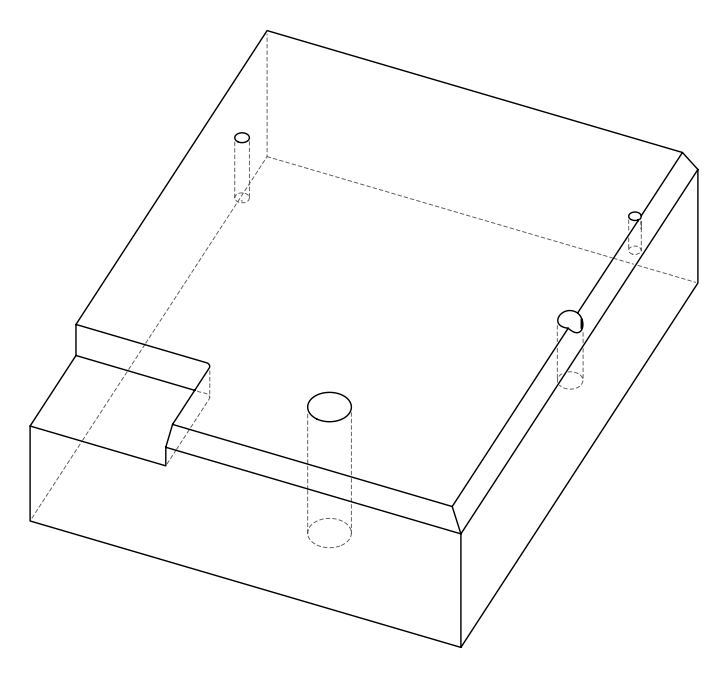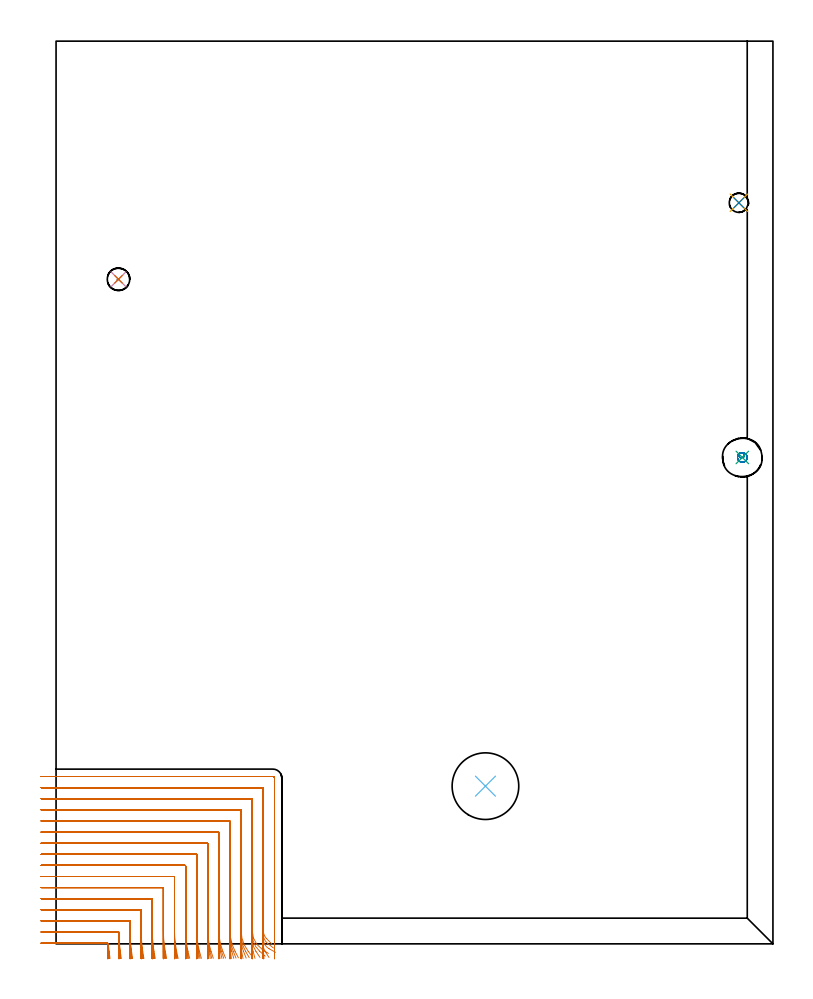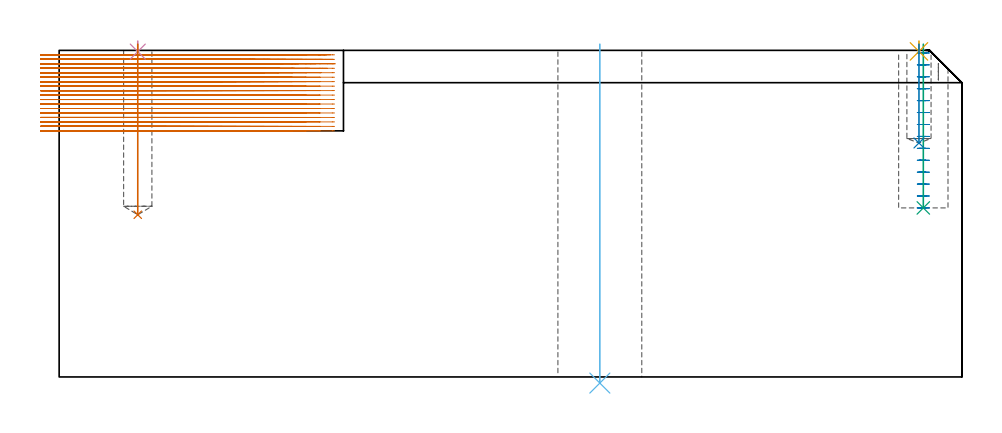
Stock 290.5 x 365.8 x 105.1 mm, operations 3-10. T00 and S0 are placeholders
(PLAN: 10 operations, 7 tool changes, 85.3 min)
(1 AREA_MILL | FG_CHAMFER_SURFACE | UGT0205_001 | 6.45 min | 11090 mm3)
(2 AREA_MILL_1 | FG_CHAMFER_SURFACE_1 | UGT0205_001 | 11.79 min | 19413 mm3)
(3 MILL_CORNER_NOTCH_RECTANGULAR | CORNER_NOTCH_RECTANGULAR | NXT0201_008 | Follow Part, ap 1.5, ae 75% | 64.88 min | 167418 mm3)
(4 MILL_BLIND_HOLE_FROM_SOLID_MATERIAL | STEP1POCKET | UGT0201_130 | Spiral | 1.07 min | 9890 mm3)
(5 BORE_BLIND_HOLE | STEP1POCKET | UGT0332_074 | 0.21 min | 0 mm3)
(6 SPOT_DRILL | STEP1POCKET_1 | NXT0321_9005460120000 | 0.03 min | 2 mm3)
(7 SPOT_DRILL_1 | STEP1POCKET_2 | NXT0321_9005460120000 | 0.03 min | 0 mm3)
(8 INDEXABLE_INSERT_DRILL_THROUGH_HOLE_FROM_SOLID | STEP1HOLE | NXT0302_025 | 0.44 min | 60122 mm3)
(9 DRILL_BLIND_HOLE_INTO_CENTER | STEP1POCKET_1 | UGT0301_206 | 0.22 min | 3303 mm3)
(10 DRILL_BLIND_HOLE_INTO_CENTER_1 | STEP1POCKET_2 | NXT0301_049 | 0.13 min | 1360 mm3)
(TOOL UGT0205_001 | Chamfer Mill 20 x 3 x 45 deg. | D20 FL50 Z2)
(TOOL NXT0201_008 | ENDMILL 6mm [2P460-0600-NA 1630] | D6 FL26 Z6)
(TOOL UGT0201_130 | Carbide End Mill 12.0 | D12 FL15 Z4)
(TOOL UGT0332_074 | 15.8 mm Rough Boring Bar | D15.8)
(TOOL NXT0321_9005460120000 | NC Spot Drill, 142deg, 12mm, Carbide, Uncoated | D12 PA142 FL30 Z2)
(TOOL NXT0302_025 | Index. Insert Drill 27mm [880-D2700L32-05] | D27 PA176 FL135 Z2)
(TOOL UGT0301_206 | Twist Drill 9.1 mm | D9.1 PA118 FL78 Z2)
(TOOL NXT0301_049 | Carbide Drill 7.8mm [860.1-0780-039A1-MM 2214] | D7.8 PA140 FL53 Z2)
(OP 3 MILL_CORNER_NOTCH_RECTANGULAR)
G17 G21 G94 G90
T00 M6
G54
G17 G0 G90 X21.878 Y-5.977 S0 M3
G43 Z115.1 H1
Z103.661
G94 G1 X21.51 Y-3. F250.
G2 X21.205 Y0.028 R67.5 F500.
G3 X20.911 Y0.3 R0.3
G1 X-3.
X-6. F250.
G0 Z115.1
X26.442 Y-5.974
Z103.661
G1 X26.047 Y-3.
G2 X25.505 Y4.508 R63. F500.
G3 X25.209 Y4.8 R0.3
G1 X-3.
X-6. F250.
G0 Z115.1
X31.014 Y-5.97
Z103.661
G1 X30.59 Y-3.
G2 X30. Y5.284 R58.5 F500.
G1 Y9.004
G3 X29.704 Y9.3 R0.3
G1 X-3.
X-6. F250.
G0 Z115.1
X35.599 Y-5.964
Z103.661
G1 X35.139 Y-3.
G2 X34.5 Y5.284 R54. F500.
G1 Y13.504
G3 X34.204 Y13.8 R0.3
G1 X-3.
X-6. F250.
G0 Z115.1
X40.2 Y-5.958
Z103.661
G1 X39.698 Y-3.
G2 X39. Y5.284 R49.5 F500.
G1 Y18.004
G3 X38.704 Y18.3 R0.3
G1 X-3.
X-6. F250.
G0 Z115.1
X44.821 Y-5.949
Z103.661
G1 X44.269 Y-3.
G2 X43.5 Y5.284 R45. F500.
G1 Y22.504
G3 X43.204 Y22.8 R0.3
G1 X-3.
X-6. F250.
G0 Z115.1
X49.47 Y-5.937
Z103.661
G1 X48.856 Y-3.
G2 X48. Y5.284 R40.5 F500.
G1 Y27.004
G3 X47.704 Y27.3 R0.3
G1 X-3.
X-6. F250.
G0 Z115.1
X54.156 Y-5.919
Z103.661
G1 X53.466 Y-3.
G2 X52.5 Y5.284 R36. F500.
G1 Y31.503
G3 X52.203 Y31.8 R0.3
G1 X-3.
X-6. F250.
G0 Z115.1
X58.898 Y-5.894
Z103.661
G1 X58.109 Y-3.
G2 X57. Y5.284 R31.5 F500.
G1 Y36.003
G3 X56.703 Y36.3 R0.3
G1 X-3.
X-6. F250.
G0 Z115.1
X63.723 Y-5.855
Z103.661
G1 X62.802 Y-3.
G2 X61.5 Y5.284 R27. F500.
G1 Y40.503
G3 X61.203 Y40.8 R0.3
G1 X-3.
X-6. F250.
G0 Z115.1
X68.685 Y-5.789
Z103.661
G1 X67.581 Y-3.
G2 X66. Y5.284 R22.5 F500.
G1 Y45.003
G3 X65.703 Y45.3 R0.3
G1 X-3.
X-6. F250.
G0 Z115.1
X73.9 Y-5.663
Z103.661
G1 X72.52 Y-3.
G2 X70.5 Y5.284 R18. F500.
G1 Y49.503
G3 X70.203 Y49.8 R0.3
G1 X-3.
X-6. F250.
G0 Z115.1
X79.681 Y-5.369
Z103.661
G1 X77.841 Y-3.
G2 X75. Y5.284 R13.5 F500.
G1 Y54.003
G3 X74.703 Y54.3 R0.3
G1 X-3.
X-6. F250.
G0 Z115.1
X86.05 Y-3.881
Z103.661
G1 X83.545 Y-2.229
G2 X79.5 Y5.284 R9. F500.
G1 Y58.503
G3 X79.203 Y58.8 R0.3
G1 X-3.
X-6. F250.
G0 Z115.1
X87.362 Y-0.003
Z103.661
G1 X85.272 Y2.149
G2 X84. Y5.284 R4.5 F500.
G1 Y63.002
G3 X83.702 Y63.3 R0.3
G1 X-3.
X-6. F250.
G0 Z115.1
X88.5 Y2.284
Z103.661
G1 Y5.284
Y67.2 F500.
G3 X87.9 Y67.8 R0.6
G1 X-3.
X-6. F250.
G0 Z115.1
X21.633 Y-5.985
Z102.222
G1 X21.335 Y-3.
G2 X21.101 Y0.021 R67.5 F500.
G3 X20.807 Y0.3 R0.3
G1 X-3.
X-6. F250.
G0 Z115.1
X26.179 Y-5.983
Z102.222
G1 X25.859 Y-3.
G2 X25.5 Y3.716 R63. F500.
G1 Y4.504
G3 X25.204 Y4.8 R0.3
G1 X-3.
X-6. F250.
G0 Z115.1
X30.731 Y-5.98
Z102.222
G1 X30.387 Y-3.
G2 X30. Y3.716 R58.5 F500.
G1 Y9.004
G3 X29.704 Y9.3 R0.3
G1 X-3.
X-6. F250.
G0 Z115.1
X35.292 Y-5.977
Z102.222
G1 X34.919 Y-3.
G2 X34.5 Y3.716 R54. F500.
G1 Y13.504
G3 X34.204 Y13.8 R0.3
G1 X-3.
X-6. F250.
G0 Z115.1
X39.865 Y-5.972
Z102.222
G1 X39.458 Y-3.
G2 X39. Y3.716 R49.5 F500.
G1 Y18.004
G3 X38.704 Y18.3 R0.3
G1 X-3.
X-6. F250.
G0 Z115.1
X44.452 Y-5.966
Z102.222
G1 X44.004 Y-3.
G2 X43.5 Y3.716 R45. F500.
G1 Y22.504
G3 X43.204 Y22.8 R0.3
G1 X-3.
X-6. F250.
G0 Z115.1
X49.058 Y-5.958
Z102.222
G1 X48.561 Y-3.
G2 X48. Y3.716 R40.5 F500.
G1 Y27.004
G3 X47.704 Y27.3 R0.3
G1 X-3.
X-6. F250.
G0 Z115.1
X53.692 Y-5.947
Z102.222
G1 X53.132 Y-3.
G2 X52.5 Y3.716 R36. F500.
G1 Y31.503
G3 X52.203 Y31.8 R0.3
G1 X-3.
X-6. F250.
G0 Z115.1
X58.364 Y-5.931
Z102.222
G1 X57.724 Y-3.
G2 X57. Y3.716 R31.5 F500.
G1 Y36.003
G3 X56.703 Y36.3 R0.3
G1 X-3.
X-6. F250.
G0 Z115.1
X63.095 Y-5.906
Z102.222
G1 X62.348 Y-3.
G2 X61.5 Y3.716 R27. F500.
G1 Y40.503
G3 X61.203 Y40.8 R0.3
G1 X-3.
X-6. F250.
G0 Z115.1
X67.921 Y-5.863
Z102.222
G1 X67.026 Y-3.
G2 X66. Y3.716 R22.5 F500.
G1 Y45.003
G3 X65.703 Y45.3 R0.3
G1 X-3.
X-6. F250.
G0 Z115.1
X72.919 Y-5.783
Z102.222
G1 X71.8 Y-3.
G2 X70.5 Y3.716 R18. F500.
G1 Y49.503
G3 X70.203 Y49.8 R0.3
G1 X-3.
X-6. F250.
G0 Z115.1
X78.281 Y-5.602
Z102.222
G1 X76.789 Y-3.
G2 X75. Y3.716 R13.5 F500.
G1 Y54.003
G3 X74.703 Y54.3 R0.3
G1 X-3.
X-6. F250.
G0 Z115.1
X84.747 Y-4.997
Z102.222
G1 X82.508 Y-3.
G2 X79.5 Y3.716 R9. F500.
G1 Y58.503
G3 X79.203 Y58.8 R0.3
G1 X-3.
X-6. F250.
G0 Z115.1
X88.102 Y-1.678
Z102.222
G1 X85.735 Y0.165
G2 X84. Y3.716 R4.5 F500.
G1 Y63.002
G3 X83.702 Y63.3 R0.3
G1 X-3.
X-6. F250.
G0 Z115.1
X88.5 Y0.716
Z102.222
G1 Y3.716
Y67.2 F500.
G3 X87.9 Y67.8 R0.6
G1 X-3.
X-6. F250.
G0 Z115.1
X21.402 Y-5.992
Z100.783
G1 X21.182 Y-3.
G2 X21.028 Y0.013 R67.5 F500.
G3 X20.733 Y0.3 R0.3
G1 X-3.
X-6. F250.
G0 Z115.1
X25.931 Y-5.991
Z100.783
G1 X25.695 Y-3.
G2 X25.5 Y1.952 R63. F500.
G1 Y4.504
G3 X25.204 Y4.8 R0.3
G1 X-3.
X-6. F250.
G0 Z115.1
X30.464 Y-5.989
Z100.783
G1 X30.21 Y-3.
G2 X30. Y1.952 R58.5 F500.
G1 Y9.004
G3 X29.704 Y9.3 R0.3
G1 X-3.
X-6. F250.
G0 Z115.1
X35.003 Y-5.987
Z100.783
G1 X34.728 Y-3.
G2 X34.5 Y1.952 R54. F500.
G1 Y13.504
G3 X34.204 Y13.8 R0.3
G1 X-3.
X-6. F250.
G0 Z115.1
X39.549 Y-5.985
Z100.783
G1 X39.248 Y-3.
G2 X39. Y1.952 R49.5 F500.
G1 Y18.004
G3 X38.704 Y18.3 R0.3
G1 X-3.
X-6. F250.
G0 Z115.1
X44.104 Y-5.982
Z100.783
G1 X43.773 Y-3.
G2 X43.5 Y1.952 R45. F500.
G1 Y22.504
G3 X43.204 Y22.8 R0.3
G1 X-3.
X-6. F250.
G0 Z115.1
X48.671 Y-5.977
Z100.783
G1 X48.304 Y-3.
G2 X48. Y1.952 R40.5 F500.
G1 Y27.004
G3 X47.704 Y27.3 R0.3
G1 X-3.
X-6. F250.
G0 Z115.1
X53.255 Y-5.971
Z100.783
G1 X52.842 Y-3.
G2 X52.5 Y1.952 R36. F500.
G1 Y31.503
G3 X52.203 Y31.8 R0.3
G1 X-3.
X-6. F250.
G0 Z115.1
X57.863 Y-5.963
Z100.783
G1 X57.392 Y-3.
G2 X57. Y1.952 R31.5 F500.
G1 Y36.003
G3 X56.703 Y36.3 R0.3
G1 X-3.
X-6. F250.
G0 Z115.1
X62.508 Y-5.949
Z100.783
G1 X61.958 Y-3.
G2 X61.5 Y1.952 R27. F500.
G1 Y40.503
G3 X61.203 Y40.8 R0.3
G1 X-3.
X-6. F250.
G0 Z115.1
X67.212 Y-5.926
Z100.783
G1 X66.552 Y-3.
G2 X66. Y1.952 R22.5 F500.
G1 Y45.003
G3 X65.703 Y45.3 R0.3
G1 X-3.
X-6. F250.
G0 Z115.1
X72.02 Y-5.884
Z100.783
G1 X71.195 Y-3.
G2 X70.5 Y1.952 R18. F500.
G1 Y49.503
G3 X70.203 Y49.8 R0.3
G1 X-3.
X-6. F250.
G0 Z115.1
X77.042 Y-5.791
Z100.783
G1 X75.941 Y-3.
G2 X75. Y1.952 R13.5 F500.
G1 Y54.003
G3 X74.703 Y54.3 R0.3
G1 X-3.
X-6. F250.
G0 Z115.1
X82.636 Y-5.505
Z100.783
G1 X80.985 Y-3.
G2 X79.5 Y1.952 R9. F500.
G1 Y58.503
G3 X79.203 Y58.8 R0.3
G1 X-3.
X-6. F250.
G0 Z115.1
X88.953 Y-3.437
Z100.783
G1 X86.326 Y-1.988
G2 X84. Y1.952 R4.5 F500.
G1 Y63.002
G3 X83.702 Y63.3 R0.3
G1 X-3.
X-6. F250.
G0 Z115.1
X88.5 Y-1.048
Z100.783
G1 Y1.952
Y67.2 F500.
G3 X87.9 Y67.8 R0.6
G1 X-3.
X-6. F250.
G0 Z115.1
X21.149 Y-5.998
Z99.344
G1 X21.043 Y-3.
G2 X21. Y-0.602 R67.5 F500.
G1 Y0.005
G3 X20.705 Y0.3 R0.3
G1 X-3.
X-6. F250.
G0 Z115.1
X25.66 Y-5.998
Z99.344
G1 X25.546 Y-3.
G2 X25.5 Y-0.602 R63. F500.
G1 Y4.504
G3 X25.204 Y4.8 R0.3
G1 X-3.
X-6. F250.
G0 Z115.1
X30.172 Y-5.997
Z99.344
G1 X30.049 Y-3.
G2 X30. Y-0.602 R58.5 F500.
G1 Y9.004
G3 X29.704 Y9.3 R0.3
G1 X-3.
X-6. F250.
G0 Z115.1
X34.686 Y-5.997
Z99.344
G1 X34.553 Y-3.
G2 X34.5 Y-0.602 R54. F500.
G1 Y13.504
G3 X34.204 Y13.8 R0.3
G1 X-3.
X-6. F250.
G0 Z115.1
X39.203 Y-5.996
Z99.344
G1 X39.058 Y-3.
G2 X39. Y-0.602 R49.5 F500.
G1 Y18.004
G3 X38.704 Y18.3 R0.3
G1 X-3.
X-6. F250.
G0 Z115.1
X43.724 Y-5.996
Z99.344
G1 X43.564 Y-3.
G2 X43.5 Y-0.602 R45. F500.
G1 Y22.504
G3 X43.204 Y22.8 R0.3
G1 X-3.
X-6. F250.
G0 Z115.1
X48.249 Y-5.995
Z99.344
G1 X48.071 Y-3.
G2 X48. Y-0.602 R40.5 F500.
G1 Y27.004
G3 X47.704 Y27.3 R0.3
G1 X-3.
X-6. F250.
G0 Z115.1
X52.78 Y-5.993
Z99.344
G1 X52.58 Y-3.
G2 X52.5 Y-0.602 R36. F500.
G1 Y31.503
G3 X52.203 Y31.8 R0.3
G1 X-3.
X-6. F250.
G0 Z115.1
X57.32 Y-5.991
Z99.344
G1 X57.091 Y-3.
G2 X57. Y-0.602 R31.5 F500.
G1 Y36.003
G3 X56.703 Y36.3 R0.3
G1 X-3.
X-6. F250.
G0 Z115.1
X61.873 Y-5.988
Z99.344
G1 X61.607 Y-3.
G2 X61.5 Y-0.602 R27. F500.
G1 Y40.503
G3 X61.203 Y40.8 R0.3
G1 X-3.
X-6. F250.
G0 Z115.1
X66.448 Y-5.983
Z99.344
G1 X66.128 Y-3.
G2 X66. Y-0.602 R22.5 F500.
G1 Y45.003
G3 X65.703 Y45.3 R0.3
G1 X-3.
X-6. F250.
G0 Z115.1
X71.06 Y-5.973
Z99.344
G1 X70.66 Y-3.
G2 X70.5 Y-0.602 R18. F500.
G1 Y49.503
G3 X70.203 Y49.8 R0.3
G1 X-3.
X-6. F250.
G0 Z115.1
X75.747 Y-5.952
Z99.344
G1 X75.215 Y-3.
G2 X75. Y-0.602 R13.5 F500.
G1 Y54.003
G3 X74.703 Y54.3 R0.3
G1 X-3.
X-6. F250.
G0 Z115.1
X80.624 Y-5.892
Z99.344
G1 X79.825 Y-3.
G2 X79.5 Y-0.602 R9. F500.
G1 Y58.503
G3 X79.203 Y58.8 R0.3
G1 X-3.
X-6. F250.
G0 Z115.1
X86.29 Y-5.539
Z99.344
G1 X84.692 Y-3.
G2 X84. Y-0.602 R4.5 F500.
G1 Y63.002
G3 X83.702 Y63.3 R0.3
G1 X-3.
X-6. F250.
G0 Z115.1
X88.5 Y-3.602
Z99.344
G1 Y-0.602
Y67.2 F500.
G3 X87.9 Y67.8 R0.6
G1 X-3.
X-6. F250.
G0 Z115.1
X21.019 Y-6.
Z97.905
G1 X21.001 Y-3.
G2 X21. Y-2.608 R67.5 F500.
G1 Y0.005
G3 X20.705 Y0.3 R0.3
G1 X-3.
X-6. F250.
G0 Z115.1
X25.52 Y-6.
Z97.905
G1 X25.501 Y-3.
G2 X25.5 Y-2.608 R63. F500.
G1 Y4.504
G3 X25.204 Y4.8 R0.3
G1 X-3.
X-6. F250.
G0 Z115.1
X30.021 Y-6.
Z97.905
G1 X30.001 Y-3.
G2 X30. Y-2.608 R58.5 F500.
G1 Y9.004
G3 X29.704 Y9.3 R0.3
G1 X-3.
X-6. F250.
G0 Z115.1
X34.523 Y-6.
Z97.905
G1 X34.501 Y-3.
G2 X34.5 Y-2.608 R54. F500.
G1 Y13.504
G3 X34.204 Y13.8 R0.3
G1 X-3.
X-6. F250.
G0 Z115.1
X39.025 Y-6.
Z97.905
G1 X39.002 Y-3.
G2 X39. Y-2.608 R49.5 F500.
G1 Y18.004
G3 X38.704 Y18.3 R0.3
G1 X-3.
X-6. F250.
G0 Z115.1
X43.528 Y-6.
Z97.905
G1 X43.502 Y-3.
G2 X43.5 Y-2.608 R45. F500.
G1 Y22.504
G3 X43.204 Y22.8 R0.3
G1 X-3.
X-6. F250.
G0 Z115.1
X48.031 Y-6.
Z97.905
G1 X48.002 Y-3.
G2 X48. Y-2.608 R40.5 F500.
G1 Y27.004
G3 X47.704 Y27.3 R0.3
G1 X-3.
X-6. F250.
G0 Z115.1
X52.535 Y-6.
Z97.905
G1 X52.502 Y-3.
G2 X52.5 Y-2.608 R36. F500.
G1 Y31.503
G3 X52.203 Y31.8 R0.3
G1 X-3.
X-6. F250.
G0 Z115.1
X57.04 Y-6.
Z97.905
G1 X57.002 Y-3.
G2 X57. Y-2.608 R31.5 F500.
G1 Y36.003
G3 X56.703 Y36.3 R0.3
G1 X-3.
X-6. F250.
G0 Z115.1
X61.546 Y-6.
Z97.905
G1 X61.503 Y-3.
G2 X61.5 Y-2.608 R27. F500.
G1 Y40.503
G3 X61.203 Y40.8 R0.3
G1 X-3.
X-6. F250.
G0 Z115.1
X66.056 Y-6.
Z97.905
G1 X66.003 Y-3.
G2 X66. Y-2.608 R22.5 F500.
G1 Y45.003
G3 X65.703 Y45.3 R0.3
G1 X-3.
X-6. F250.
G0 Z115.1
X70.57 Y-5.999
Z97.905
G1 X70.504 Y-3.
G2 X70.5 Y-2.608 R18. F500.
G1 Y49.503
G3 X70.203 Y49.8 R0.3
G1 X-3.
X-6. F250.
G0 Z115.1
X75.093 Y-5.999
Z97.905
G1 X75.006 Y-3.
G2 X75. Y-2.608 R13.5 F500.
G1 Y54.003
G3 X74.703 Y54.3 R0.3
G1 X-3.
X-6. F250.
G0 Z115.1
X79.639 Y-5.997
Z97.905
G1 X79.509 Y-3.
G2 X79.5 Y-2.608 R9. F500.
G1 Y58.503
G3 X79.203 Y58.8 R0.3
G1 X-3.
X-6. F250.
G0 Z115.1
X84.279 Y-5.989
Z97.905
G1 X84.017 Y-3.
G2 X84. Y-2.608 R4.5 F500.
G1 Y63.002
G3 X83.702 Y63.3 R0.3
G1 X-3.
X-6. F250.
G0 Z115.1
X88.5 Y-5.608
Z97.905
G1 Y-2.608
Y67.2 F500.
G3 X87.9 Y67.8 R0.6
G1 X-3.
X-6. F250.
G0 Z115.1
X21. Y-6.
Z96.467
G1 Y-3.
Y0.005 F500.
G3 X20.705 Y0.3 R0.3
G1 X-3.
X-6. F250.
G0 Z115.1
X25.5 Y-6.
Z96.467
G1 Y-3.
Y4.504 F500.
G3 X25.204 Y4.8 R0.3
G1 X-3.
X-6. F250.
G0 Z115.1
X30. Y-6.
Z96.467
G1 Y-3.
Y9.004 F500.
G3 X29.704 Y9.3 R0.3
G1 X-3.
X-6. F250.
G0 Z115.1
X34.5 Y-6.
Z96.467
G1 Y-3.
Y13.504 F500.
G3 X34.204 Y13.8 R0.3
G1 X-3.
X-6. F250.
G0 Z115.1
X39. Y-6.
Z96.467
G1 Y-3.
Y18.004 F500.
G3 X38.704 Y18.3 R0.3
G1 X-3.
X-6. F250.
G0 Z115.1
X43.5 Y-6.
Z96.467
G1 Y-3.
Y22.504 F500.
G3 X43.204 Y22.8 R0.3
G1 X-3.
X-6. F250.
G0 Z115.1
X48. Y-6.
Z96.467
G1 Y-3.
Y27.004 F500.
G3 X47.704 Y27.3 R0.3
G1 X-3.
X-6. F250.
G0 Z115.1
X52.5 Y-6.
Z96.467
G1 Y-3.
Y31.503 F500.
G3 X52.203 Y31.8 R0.3
G1 X-3.
X-6. F250.
G0 Z115.1
X57. Y-6.
Z96.467
G1 Y-3.
Y36.003 F500.
G3 X56.703 Y36.3 R0.3
G1 X-3.
X-6. F250.
G0 Z115.1
X61.5 Y-6.
Z96.467
G1 Y-3.
Y40.503 F500.
G3 X61.203 Y40.8 R0.3
G1 X-3.
X-6. F250.
G0 Z115.1
X66. Y-6.
Z96.467
G1 Y-3.
Y45.003 F500.
G3 X65.703 Y45.3 R0.3
G1 X-3.
X-6. F250.
G0 Z115.1
X70.5 Y-6.
Z96.467
G1 Y-3.
Y49.503 F500.
G3 X70.203 Y49.8 R0.3
G1 X-3.
X-6. F250.
G0 Z115.1
X75. Y-6.
Z96.467
G1 Y-3.
Y54.003 F500.
G3 X74.703 Y54.3 R0.3
G1 X-3.
X-6. F250.
G0 Z115.1
X79.5 Y-6.
Z96.467
G1 Y-3.
Y58.503 F500.
G3 X79.203 Y58.8 R0.3
G1 X-3.
X-6. F250.
G0 Z115.1
X84. Y-6.
Z96.467
G1 Y-3.
Y63.002 F500.
G3 X83.702 Y63.3 R0.3
G1 X-3.
X-6. F250.
G0 Z115.1
X88.5 Y-6.
Z96.467
G1 Y-3.
Y67.2 F500.
G3 X87.9 Y67.8 R0.6
G1 X-3.
X-6. F250.
G0 Z115.1
X21. Y-6.
Z95.028
G1 Y-3.
Y0.005 F500.
G3 X20.705 Y0.3 R0.3
G1 X-3.
X-6. F250.
G0 Z115.1
X25.5 Y-6.
Z95.028
G1 Y-3.
Y4.504 F500.
G3 X25.204 Y4.8 R0.3
G1 X-3.
X-6. F250.
G0 Z115.1
X30. Y-6.
Z95.028
G1 Y-3.
Y9.004 F500.
G3 X29.704 Y9.3 R0.3
G1 X-3.
X-6. F250.
G0 Z115.1
X34.5 Y-6.
Z95.028
G1 Y-3.
Y13.504 F500.
G3 X34.204 Y13.8 R0.3
G1 X-3.
X-6. F250.
G0 Z115.1
X39. Y-6.
Z95.028
G1 Y-3.
Y18.004 F500.
G3 X38.704 Y18.3 R0.3
G1 X-3.
X-6. F250.
G0 Z115.1
X43.5 Y-6.
Z95.028
G1 Y-3.
Y22.504 F500.
G3 X43.204 Y22.8 R0.3
G1 X-3.
X-6. F250.
G0 Z115.1
X48. Y-6.
Z95.028
G1 Y-3.
Y27.004 F500.
G3 X47.704 Y27.3 R0.3
G1 X-3.
X-6. F250.
G0 Z115.1
X52.5 Y-6.
Z95.028
G1 Y-3.
Y31.503 F500.
G3 X52.203 Y31.8 R0.3
G1 X-3.
X-6. F250.
G0 Z115.1
X57. Y-6.
Z95.028
G1 Y-3.
Y36.003 F500.
G3 X56.703 Y36.3 R0.3
G1 X-3.
X-6. F250.
G0 Z115.1
X61.5 Y-6.
Z95.028
G1 Y-3.
Y40.503 F500.
G3 X61.203 Y40.8 R0.3
G1 X-3.
X-6. F250.
G0 Z115.1
X66. Y-6.
Z95.028
G1 Y-3.
Y45.003 F500.
G3 X65.703 Y45.3 R0.3
G1 X-3.
X-6. F250.
G0 Z115.1
X70.5 Y-6.
Z95.028
G1 Y-3.
Y49.503 F500.
G3 X70.203 Y49.8 R0.3
G1 X-3.
X-6. F250.
G0 Z115.1
X75. Y-6.
Z95.028
G1 Y-3.
Y54.003 F500.
G3 X74.703 Y54.3 R0.3
G1 X-3.
X-6. F250.
G0 Z115.1
X79.5 Y-6.
Z95.028
G1 Y-3.
Y58.503 F500.
G3 X79.203 Y58.8 R0.3
G1 X-3.
X-6. F250.
G0 Z115.1
X84. Y-6.
Z95.028
G1 Y-3.
Y63.002 F500.
G3 X83.702 Y63.3 R0.3
G1 X-3.
X-6. F250.
G0 Z115.1
X88.5 Y-6.
Z95.028
G1 Y-3.
Y67.2 F500.
G3 X87.9 Y67.8 R0.6
G1 X-3.
X-6. F250.
G0 Z115.1
X21. Y-6.
Z93.589
G1 Y-3.
Y0.005 F500.
G3 X20.705 Y0.3 R0.3
G1 X-3.
X-6. F250.
G0 Z115.1
X25.5 Y-6.
Z93.589
G1 Y-3.
Y4.504 F500.
G3 X25.204 Y4.8 R0.3
G1 X-3.
X-6. F250.
G0 Z115.1
X30. Y-6.
Z93.589
G1 Y-3.
Y9.004 F500.
G3 X29.704 Y9.3 R0.3
G1 X-3.
X-6. F250.
G0 Z115.1
X34.5 Y-6.
Z93.589
G1 Y-3.
Y13.504 F500.
G3 X34.204 Y13.8 R0.3
G1 X-3.
X-6. F250.
G0 Z115.1
X39. Y-6.
Z93.589
G1 Y-3.
Y18.004 F500.
G3 X38.704 Y18.3 R0.3
G1 X-3.
X-6. F250.
G0 Z115.1
X43.5 Y-6.
Z93.589
G1 Y-3.
Y22.504 F500.
G3 X43.204 Y22.8 R0.3
G1 X-3.
X-6. F250.
G0 Z115.1
X48. Y-6.
Z93.589
G1 Y-3.
Y27.004 F500.
G3 X47.704 Y27.3 R0.3
G1 X-3.
X-6. F250.
G0 Z115.1
X52.5 Y-6.
Z93.589
G1 Y-3.
Y31.503 F500.
G3 X52.203 Y31.8 R0.3
G1 X-3.
X-6. F250.
G0 Z115.1
X57. Y-6.
Z93.589
G1 Y-3.
Y36.003 F500.
G3 X56.703 Y36.3 R0.3
G1 X-3.
X-6. F250.
G0 Z115.1
X61.5 Y-6.
Z93.589
G1 Y-3.
Y40.503 F500.
G3 X61.203 Y40.8 R0.3
G1 X-3.
X-6. F250.
G0 Z115.1
X66. Y-6.
Z93.589
G1 Y-3.
Y45.003 F500.
G3 X65.703 Y45.3 R0.3
G1 X-3.
X-6. F250.
G0 Z115.1
X70.5 Y-6.
Z93.589
G1 Y-3.
Y49.503 F500.
G3 X70.203 Y49.8 R0.3
G1 X-3.
X-6. F250.
G0 Z115.1
X75. Y-6.
Z93.589
G1 Y-3.
Y54.003 F500.
G3 X74.703 Y54.3 R0.3
G1 X-3.
X-6. F250.
G0 Z115.1
X79.5 Y-6.
Z93.589
G1 Y-3.
Y58.503 F500.
G3 X79.203 Y58.8 R0.3
G1 X-3.
X-6. F250.
G0 Z115.1
X84. Y-6.
Z93.589
G1 Y-3.
Y63.002 F500.
G3 X83.702 Y63.3 R0.3
G1 X-3.
X-6. F250.
G0 Z115.1
X88.5 Y-6.
Z93.589
G1 Y-3.
Y67.2 F500.
G3 X87.9 Y67.8 R0.6
G1 X-3.
X-6. F250.
G0 Z115.1
X21. Y-6.
Z92.15
G1 Y-3.
Y0.005 F500.
G3 X20.705 Y0.3 R0.3
G1 X-3.
X-6. F250.
G0 Z115.1
X25.5 Y-6.
Z92.15
G1 Y-3.
Y4.504 F500.
G3 X25.204 Y4.8 R0.3
G1 X-3.
X-6. F250.
G0 Z115.1
X30. Y-6.
Z92.15
G1 Y-3.
Y9.004 F500.
G3 X29.704 Y9.3 R0.3
G1 X-3.
X-6. F250.
G0 Z115.1
X34.5 Y-6.
Z92.15
G1 Y-3.
Y13.504 F500.
G3 X34.204 Y13.8 R0.3
G1 X-3.
X-6. F250.
G0 Z115.1
X39. Y-6.
Z92.15
G1 Y-3.
Y18.004 F500.
G3 X38.704 Y18.3 R0.3
G1 X-3.
X-6. F250.
G0 Z115.1
X43.5 Y-6.
Z92.15
G1 Y-3.
Y22.504 F500.
G3 X43.204 Y22.8 R0.3
G1 X-3.
X-6. F250.
G0 Z115.1
X48. Y-6.
Z92.15
G1 Y-3.
Y27.004 F500.
G3 X47.704 Y27.3 R0.3
G1 X-3.
X-6. F250.
G0 Z115.1
X52.5 Y-6.
Z92.15
G1 Y-3.
Y31.503 F500.
G3 X52.203 Y31.8 R0.3
G1 X-3.
X-6. F250.
G0 Z115.1
X57. Y-6.
Z92.15
G1 Y-3.
Y36.003 F500.
G3 X56.703 Y36.3 R0.3
G1 X-3.
X-6. F250.
G0 Z115.1
X61.5 Y-6.
Z92.15
G1 Y-3.
Y40.503 F500.
G3 X61.203 Y40.8 R0.3
G1 X-3.
X-6. F250.
G0 Z115.1
X66. Y-6.
Z92.15
G1 Y-3.
Y45.003 F500.
G3 X65.703 Y45.3 R0.3
G1 X-3.
X-6. F250.
G0 Z115.1
X70.5 Y-6.
Z92.15
G1 Y-3.
Y49.503 F500.
G3 X70.203 Y49.8 R0.3
G1 X-3.
X-6. F250.
G0 Z115.1
X75. Y-6.
Z92.15
G1 Y-3.
Y54.003 F500.
G3 X74.703 Y54.3 R0.3
G1 X-3.
X-6. F250.
G0 Z115.1
X79.5 Y-6.
Z92.15
G1 Y-3.
Y58.503 F500.
G3 X79.203 Y58.8 R0.3
G1 X-3.
X-6. F250.
G0 Z115.1
X84. Y-6.
Z92.15
G1 Y-3.
Y63.002 F500.
G3 X83.702 Y63.3 R0.3
G1 X-3.
X-6. F250.
G0 Z115.1
X88.5 Y-6.
Z92.15
G1 Y-3.
Y67.2 F500.
G3 X87.9 Y67.8 R0.6
G1 X-3.
X-6. F250.
G0 Z115.1
X21. Y-6.
Z90.711
G1 Y-3.
Y0.005 F500.
G3 X20.705 Y0.3 R0.3
G1 X-3.
X-6. F250.
G0 Z115.1
X25.5 Y-6.
Z90.711
G1 Y-3.
Y4.504 F500.
G3 X25.204 Y4.8 R0.3
G1 X-3.
X-6. F250.
G0 Z115.1
X30. Y-6.
Z90.711
G1 Y-3.
Y9.004 F500.
G3 X29.704 Y9.3 R0.3
G1 X-3.
X-6. F250.
G0 Z115.1
X34.5 Y-6.
Z90.711
G1 Y-3.
Y13.504 F500.
G3 X34.204 Y13.8 R0.3
G1 X-3.
X-6. F250.
G0 Z115.1
X39. Y-6.
Z90.711
G1 Y-3.
Y18.004 F500.
G3 X38.704 Y18.3 R0.3
G1 X-3.
X-6. F250.
G0 Z115.1
X43.5 Y-6.
Z90.711
G1 Y-3.
Y22.504 F500.
G3 X43.204 Y22.8 R0.3
G1 X-3.
X-6. F250.
G0 Z115.1
X48. Y-6.
Z90.711
G1 Y-3.
Y27.004 F500.
G3 X47.704 Y27.3 R0.3
G1 X-3.
X-6. F250.
G0 Z115.1
X52.5 Y-6.
Z90.711
G1 Y-3.
Y31.503 F500.
G3 X52.203 Y31.8 R0.3
G1 X-3.
X-6. F250.
G0 Z115.1
X57. Y-6.
Z90.711
G1 Y-3.
Y36.003 F500.
G3 X56.703 Y36.3 R0.3
G1 X-3.
X-6. F250.
G0 Z115.1
X61.5 Y-6.
Z90.711
G1 Y-3.
Y40.503 F500.
G3 X61.203 Y40.8 R0.3
G1 X-3.
X-6. F250.
G0 Z115.1
X66. Y-6.
Z90.711
G1 Y-3.
Y45.003 F500.
G3 X65.703 Y45.3 R0.3
G1 X-3.
X-6. F250.
G0 Z115.1
X70.5 Y-6.
Z90.711
G1 Y-3.
Y49.503 F500.
G3 X70.203 Y49.8 R0.3
G1 X-3.
X-6. F250.
G0 Z115.1
X75. Y-6.
Z90.711
G1 Y-3.
Y54.003 F500.
G3 X74.703 Y54.3 R0.3
G1 X-3.
X-6. F250.
G0 Z115.1
X79.5 Y-6.
Z90.711
G1 Y-3.
Y58.503 F500.
G3 X79.203 Y58.8 R0.3
G1 X-3.
X-6. F250.
G0 Z115.1
X84. Y-6.
Z90.711
G1 Y-3.
Y63.002 F500.
G3 X83.702 Y63.3 R0.3
G1 X-3.
X-6. F250.
G0 Z115.1
X88.5 Y-6.
Z90.711
G1 Y-3.
Y67.2 F500.
G3 X87.9 Y67.8 R0.6
G1 X-3.
X-6. F250.
G0 Z115.1
X21. Y-6.
Z89.272
G1 Y-3.
Y0.005 F500.
G3 X20.705 Y0.3 R0.3
G1 X-3.
X-6. F250.
G0 Z115.1
X25.5 Y-6.
Z89.272
G1 Y-3.
Y4.504 F500.
G3 X25.204 Y4.8 R0.3
G1 X-3.
X-6. F250.
G0 Z115.1
X30. Y-6.
Z89.272
G1 Y-3.
Y9.004 F500.
G3 X29.704 Y9.3 R0.3
G1 X-3.
X-6. F250.
G0 Z115.1
X34.5 Y-6.
Z89.272
G1 Y-3.
Y13.504 F500.
G3 X34.204 Y13.8 R0.3
G1 X-3.
X-6. F250.
G0 Z115.1
X39. Y-6.
Z89.272
G1 Y-3.
Y18.004 F500.
G3 X38.704 Y18.3 R0.3
G1 X-3.
X-6. F250.
G0 Z115.1
X43.5 Y-6.
Z89.272
G1 Y-3.
Y22.504 F500.
G3 X43.204 Y22.8 R0.3
G1 X-3.
X-6. F250.
G0 Z115.1
X48. Y-6.
Z89.272
G1 Y-3.
Y27.004 F500.
G3 X47.704 Y27.3 R0.3
G1 X-3.
X-6. F250.
G0 Z115.1
X52.5 Y-6.
Z89.272
G1 Y-3.
Y31.503 F500.
G3 X52.203 Y31.8 R0.3
G1 X-3.
X-6. F250.
G0 Z115.1
X57. Y-6.
Z89.272
G1 Y-3.
Y36.003 F500.
G3 X56.703 Y36.3 R0.3
G1 X-3.
X-6. F250.
G0 Z115.1
X61.5 Y-6.
Z89.272
G1 Y-3.
Y40.503 F500.
G3 X61.203 Y40.8 R0.3
G1 X-3.
X-6. F250.
G0 Z115.1
X66. Y-6.
Z89.272
G1 Y-3.
Y45.003 F500.
G3 X65.703 Y45.3 R0.3
G1 X-3.
X-6. F250.
G0 Z115.1
X70.5 Y-6.
Z89.272
G1 Y-3.
Y49.503 F500.
G3 X70.203 Y49.8 R0.3
G1 X-3.
X-6. F250.
G0 Z115.1
X75. Y-6.
Z89.272
G1 Y-3.
Y54.003 F500.
G3 X74.703 Y54.3 R0.3
G1 X-3.
X-6. F250.
G0 Z115.1
X79.5 Y-6.
Z89.272
G1 Y-3.
Y58.503 F500.
G3 X79.203 Y58.8 R0.3
G1 X-3.
X-6. F250.
G0 Z115.1
X84. Y-6.
Z89.272
G1 Y-3.
Y63.002 F500.
G3 X83.702 Y63.3 R0.3
G1 X-3.
X-6. F250.
G0 Z115.1
X88.5 Y-6.
Z89.272
G1 Y-3.
Y67.2 F500.
G3 X87.9 Y67.8 R0.6
G1 X-3.
X-6. F250.
G0 Z115.1
X21. Y-6.
Z87.833
G1 Y-3.
Y0.005 F500.
G3 X20.705 Y0.3 R0.3
G1 X-3.
X-6. F250.
G0 Z115.1
X25.5 Y-6.
Z87.833
G1 Y-3.
Y4.504 F500.
G3 X25.204 Y4.8 R0.3
G1 X-3.
X-6. F250.
G0 Z115.1
X30. Y-6.
Z87.833
G1 Y-3.
Y9.004 F500.
G3 X29.704 Y9.3 R0.3
G1 X-3.
X-6. F250.
G0 Z115.1
X34.5 Y-6.
Z87.833
G1 Y-3.
Y13.504 F500.
G3 X34.204 Y13.8 R0.3
G1 X-3.
X-6. F250.
G0 Z115.1
X39. Y-6.
Z87.833
G1 Y-3.
Y18.004 F500.
G3 X38.704 Y18.3 R0.3
G1 X-3.
X-6. F250.
G0 Z115.1
X43.5 Y-6.
Z87.833
G1 Y-3.
Y22.504 F500.
G3 X43.204 Y22.8 R0.3
G1 X-3.
X-6. F250.
G0 Z115.1
X48. Y-6.
Z87.833
G1 Y-3.
Y27.004 F500.
G3 X47.704 Y27.3 R0.3
G1 X-3.
X-6. F250.
G0 Z115.1
X52.5 Y-6.
Z87.833
G1 Y-3.
Y31.503 F500.
G3 X52.203 Y31.8 R0.3
G1 X-3.
X-6. F250.
G0 Z115.1
X57. Y-6.
Z87.833
G1 Y-3.
Y36.003 F500.
G3 X56.703 Y36.3 R0.3
G1 X-3.
X-6. F250.
G0 Z115.1
X61.5 Y-6.
Z87.833
G1 Y-3.
Y40.503 F500.
G3 X61.203 Y40.8 R0.3
G1 X-3.
X-6. F250.
G0 Z115.1
X66. Y-6.
Z87.833
G1 Y-3.
Y45.003 F500.
G3 X65.703 Y45.3 R0.3
G1 X-3.
X-6. F250.
G0 Z115.1
X70.5 Y-6.
Z87.833
G1 Y-3.
Y49.503 F500.
G3 X70.203 Y49.8 R0.3
G1 X-3.
X-6. F250.
G0 Z115.1
X75. Y-6.
Z87.833
G1 Y-3.
Y54.003 F500.
G3 X74.703 Y54.3 R0.3
G1 X-3.
X-6. F250.
G0 Z115.1
X79.5 Y-6.
Z87.833
G1 Y-3.
Y58.503 F500.
G3 X79.203 Y58.8 R0.3
G1 X-3.
X-6. F250.
G0 Z115.1
X84. Y-6.
Z87.833
G1 Y-3.
Y63.002 F500.
G3 X83.702 Y63.3 R0.3
G1 X-3.
X-6. F250.
G0 Z115.1
X88.5 Y-6.
Z87.833
G1 Y-3.
Y67.2 F500.
G3 X87.9 Y67.8 R0.6
G1 X-3.
X-6. F250.
G0 Z115.1
X21. Y-6.
Z86.394
G1 Y-3.
Y0.005 F500.
G3 X20.705 Y0.3 R0.3
G1 X-3.
X-6. F250.
G0 Z115.1
X25.5 Y-6.
Z86.394
G1 Y-3.
Y4.504 F500.
G3 X25.204 Y4.8 R0.3
G1 X-3.
X-6. F250.
G0 Z115.1
X30. Y-6.
Z86.394
G1 Y-3.
Y9.004 F500.
G3 X29.704 Y9.3 R0.3
G1 X-3.
X-6. F250.
G0 Z115.1
X34.5 Y-6.
Z86.394
G1 Y-3.
Y13.504 F500.
G3 X34.204 Y13.8 R0.3
G1 X-3.
X-6. F250.
G0 Z115.1
X39. Y-6.
Z86.394
G1 Y-3.
Y18.004 F500.
G3 X38.704 Y18.3 R0.3
G1 X-3.
X-6. F250.
G0 Z115.1
X43.5 Y-6.
Z86.394
G1 Y-3.
Y22.504 F500.
G3 X43.204 Y22.8 R0.3
G1 X-3.
X-6. F250.
G0 Z115.1
X48. Y-6.
Z86.394
G1 Y-3.
Y27.004 F500.
G3 X47.704 Y27.3 R0.3
G1 X-3.
X-6. F250.
G0 Z115.1
X52.5 Y-6.
Z86.394
G1 Y-3.
Y31.503 F500.
G3 X52.203 Y31.8 R0.3
G1 X-3.
X-6. F250.
G0 Z115.1
X57. Y-6.
Z86.394
G1 Y-3.
Y36.003 F500.
G3 X56.703 Y36.3 R0.3
G1 X-3.
X-6. F250.
G0 Z115.1
X61.5 Y-6.
Z86.394
G1 Y-3.
Y40.503 F500.
G3 X61.203 Y40.8 R0.3
G1 X-3.
X-6. F250.
G0 Z115.1
X66. Y-6.
Z86.394
G1 Y-3.
Y45.003 F500.
G3 X65.703 Y45.3 R0.3
G1 X-3.
X-6. F250.
G0 Z115.1
X70.5 Y-6.
Z86.394
G1 Y-3.
Y49.503 F500.
G3 X70.203 Y49.8 R0.3
G1 X-3.
X-6. F250.
G0 Z115.1
X75. Y-6.
Z86.394
G1 Y-3.
Y54.003 F500.
G3 X74.703 Y54.3 R0.3
G1 X-3.
X-6. F250.
G0 Z115.1
X79.5 Y-6.
Z86.394
G1 Y-3.
Y58.503 F500.
G3 X79.203 Y58.8 R0.3
G1 X-3.
X-6. F250.
G0 Z115.1
X84. Y-6.
Z86.394
G1 Y-3.
Y63.002 F500.
G3 X83.702 Y63.3 R0.3
G1 X-3.
X-6. F250.
G0 Z115.1
X88.5 Y-6.
Z86.394
G1 Y-3.
Y67.2 F500.
G3 X87.9 Y67.8 R0.6
G1 X-3.
X-6. F250.
G0 Z115.1
X21. Y-6.
Z84.956
G1 Y-3.
Y0.005 F500.
G3 X20.705 Y0.3 R0.3
G1 X-3.
X-6. F250.
G0 Z115.1
X25.5 Y-6.
Z84.956
G1 Y-3.
Y4.504 F500.
G3 X25.204 Y4.8 R0.3
G1 X-3.
X-6. F250.
G0 Z115.1
X30. Y-6.
Z84.956
G1 Y-3.
Y9.004 F500.
G3 X29.704 Y9.3 R0.3
G1 X-3.
X-6. F250.
G0 Z115.1
X34.5 Y-6.
Z84.956
G1 Y-3.
Y13.504 F500.
G3 X34.204 Y13.8 R0.3
G1 X-3.
X-6. F250.
G0 Z115.1
X39. Y-6.
Z84.956
G1 Y-3.
Y18.004 F500.
G3 X38.704 Y18.3 R0.3
G1 X-3.
X-6. F250.
G0 Z115.1
X43.5 Y-6.
Z84.956
G1 Y-3.
Y22.504 F500.
G3 X43.204 Y22.8 R0.3
G1 X-3.
X-6. F250.
G0 Z115.1
X48. Y-6.
Z84.956
G1 Y-3.
Y27.004 F500.
G3 X47.704 Y27.3 R0.3
G1 X-3.
X-6. F250.
G0 Z115.1
X52.5 Y-6.
Z84.956
G1 Y-3.
Y31.503 F500.
G3 X52.203 Y31.8 R0.3
G1 X-3.
X-6. F250.
G0 Z115.1
X57. Y-6.
Z84.956
G1 Y-3.
Y36.003 F500.
G3 X56.703 Y36.3 R0.3
G1 X-3.
X-6. F250.
G0 Z115.1
X61.5 Y-6.
Z84.956
G1 Y-3.
Y40.503 F500.
G3 X61.203 Y40.8 R0.3
G1 X-3.
X-6. F250.
G0 Z115.1
X66. Y-6.
Z84.956
G1 Y-3.
Y45.003 F500.
G3 X65.703 Y45.3 R0.3
G1 X-3.
X-6. F250.
G0 Z115.1
X70.5 Y-6.
Z84.956
G1 Y-3.
Y49.503 F500.
G3 X70.203 Y49.8 R0.3
G1 X-3.
X-6. F250.
G0 Z115.1
X75. Y-6.
Z84.956
G1 Y-3.
Y54.003 F500.
G3 X74.703 Y54.3 R0.3
G1 X-3.
X-6. F250.
G0 Z115.1
X79.5 Y-6.
Z84.956
G1 Y-3.
Y58.503 F500.
G3 X79.203 Y58.8 R0.3
G1 X-3.
X-6. F250.
G0 Z115.1
X84. Y-6.
Z84.956
G1 Y-3.
Y63.002 F500.
G3 X83.702 Y63.3 R0.3
G1 X-3.
X-6. F250.
G0 Z115.1
X88.5 Y-6.
Z84.956
G1 Y-3.
Y67.2 F500.
G3 X87.9 Y67.8 R0.6
G1 X-3.
X-6. F250.
G0 Z115.1
X21. Y-6.
Z83.517
G1 Y-3.
Y0.005 F500.
G3 X20.705 Y0.3 R0.3
G1 X-3.
X-6. F250.
G0 Z115.1
X25.5 Y-6.
Z83.517
G1 Y-3.
Y4.504 F500.
G3 X25.204 Y4.8 R0.3
G1 X-3.
X-6. F250.
G0 Z115.1
X30. Y-6.
Z83.517
G1 Y-3.
Y9.004 F500.
G3 X29.704 Y9.3 R0.3
G1 X-3.
X-6. F250.
G0 Z115.1
X34.5 Y-6.
Z83.517
G1 Y-3.
Y13.504 F500.
G3 X34.204 Y13.8 R0.3
G1 X-3.
X-6. F250.
G0 Z115.1
X39. Y-6.
Z83.517
G1 Y-3.
Y18.004 F500.
G3 X38.704 Y18.3 R0.3
G1 X-3.
X-6. F250.
G0 Z115.1
X43.5 Y-6.
Z83.517
G1 Y-3.
Y22.504 F500.
G3 X43.204 Y22.8 R0.3
G1 X-3.
X-6. F250.
G0 Z115.1
X48. Y-6.
Z83.517
G1 Y-3.
Y27.004 F500.
G3 X47.704 Y27.3 R0.3
G1 X-3.
X-6. F250.
G0 Z115.1
X52.5 Y-6.
Z83.517
G1 Y-3.
Y31.503 F500.
G3 X52.203 Y31.8 R0.3
G1 X-3.
X-6. F250.
G0 Z115.1
X57. Y-6.
Z83.517
G1 Y-3.
Y36.003 F500.
G3 X56.703 Y36.3 R0.3
G1 X-3.
X-6. F250.
G0 Z115.1
X61.5 Y-6.
Z83.517
G1 Y-3.
Y40.503 F500.
G3 X61.203 Y40.8 R0.3
G1 X-3.
X-6. F250.
G0 Z115.1
X66. Y-6.
Z83.517
G1 Y-3.
Y45.003 F500.
G3 X65.703 Y45.3 R0.3
G1 X-3.
X-6. F250.
G0 Z115.1
X70.5 Y-6.
Z83.517
G1 Y-3.
Y49.503 F500.
G3 X70.203 Y49.8 R0.3
G1 X-3.
X-6. F250.
G0 Z115.1
X75. Y-6.
Z83.517
G1 Y-3.
Y54.003 F500.
G3 X74.703 Y54.3 R0.3
G1 X-3.
X-6. F250.
G0 Z115.1
X79.5 Y-6.
Z83.517
G1 Y-3.
Y58.503 F500.
G3 X79.203 Y58.8 R0.3
G1 X-3.
X-6. F250.
G0 Z115.1
X84. Y-6.
Z83.517
G1 Y-3.
Y63.002 F500.
G3 X83.702 Y63.3 R0.3
G1 X-3.
X-6. F250.
G0 Z115.1
X88.5 Y-6.
Z83.517
G1 Y-3.
Y67.2 F500.
G3 X87.9 Y67.8 R0.6
G1 X-3.
X-6. F250.
G0 Z115.1
X21. Y-6.
Z82.078
G1 Y-3.
Y0.005 F500.
G3 X20.705 Y0.3 R0.3
G1 X-3.
X-6. F250.
G0 Z115.1
X25.5 Y-6.
Z82.078
G1 Y-3.
Y4.504 F500.
G3 X25.204 Y4.8 R0.3
G1 X-3.
X-6. F250.
G0 Z115.1
X30. Y-6.
Z82.078
G1 Y-3.
Y9.004 F500.
G3 X29.704 Y9.3 R0.3
G1 X-3.
X-6. F250.
G0 Z115.1
X34.5 Y-6.
Z82.078
G1 Y-3.
Y13.504 F500.
G3 X34.204 Y13.8 R0.3
G1 X-3.
X-6. F250.
G0 Z115.1
X39. Y-6.
Z82.078
G1 Y-3.
Y18.004 F500.
G3 X38.704 Y18.3 R0.3
G1 X-3.
X-6. F250.
G0 Z115.1
X43.5 Y-6.
Z82.078
G1 Y-3.
Y22.504 F500.
G3 X43.204 Y22.8 R0.3
G1 X-3.
X-6. F250.
G0 Z115.1
X48. Y-6.
Z82.078
G1 Y-3.
Y27.004 F500.
G3 X47.704 Y27.3 R0.3
G1 X-3.
X-6. F250.
G0 Z115.1
X52.5 Y-6.
Z82.078
G1 Y-3.
Y31.503 F500.
G3 X52.203 Y31.8 R0.3
G1 X-3.
X-6. F250.
G0 Z115.1
X57. Y-6.
Z82.078
G1 Y-3.
Y36.003 F500.
G3 X56.703 Y36.3 R0.3
G1 X-3.
X-6. F250.
G0 Z115.1
X61.5 Y-6.
Z82.078
G1 Y-3.
Y40.503 F500.
G3 X61.203 Y40.8 R0.3
G1 X-3.
X-6. F250.
G0 Z115.1
X66. Y-6.
Z82.078
G1 Y-3.
Y45.003 F500.
G3 X65.703 Y45.3 R0.3
G1 X-3.
X-6. F250.
G0 Z115.1
X70.5 Y-6.
Z82.078
G1 Y-3.
Y49.503 F500.
G3 X70.203 Y49.8 R0.3
G1 X-3.
X-6. F250.
G0 Z115.1
X75. Y-6.
Z82.078
G1 Y-3.
Y54.003 F500.
G3 X74.703 Y54.3 R0.3
G1 X-3.
X-6. F250.
G0 Z115.1
X79.5 Y-6.
Z82.078
G1 Y-3.
Y58.503 F500.
G3 X79.203 Y58.8 R0.3
G1 X-3.
X-6. F250.
G0 Z115.1
X84. Y-6.
Z82.078
G1 Y-3.
Y63.002 F500.
G3 X83.702 Y63.3 R0.3
G1 X-3.
X-6. F250.
G0 Z115.1
X88.5 Y-6.
Z82.078
G1 Y-3.
Y67.2 F500.
G3 X87.9 Y67.8 R0.6
G1 X-3.
X-6. F250.
G0 Z115.1
X21. Y-6.
Z80.639
G1 Y-3.
Y0.005 F500.
G3 X20.705 Y0.3 R0.3
G1 X-3.
X-6. F250.
G0 Z115.1
X25.5 Y-6.
Z80.639
G1 Y-3.
Y4.504 F500.
G3 X25.204 Y4.8 R0.3
G1 X-3.
X-6. F250.
G0 Z115.1
X30. Y-6.
Z80.639
G1 Y-3.
Y9.004 F500.
G3 X29.704 Y9.3 R0.3
G1 X-3.
X-6. F250.
G0 Z115.1
X34.5 Y-6.
Z80.639
G1 Y-3.
Y13.504 F500.
G3 X34.204 Y13.8 R0.3
G1 X-3.
X-6. F250.
G0 Z115.1
X39. Y-6.
Z80.639
G1 Y-3.
Y18.004 F500.
G3 X38.704 Y18.3 R0.3
G1 X-3.
X-6. F250.
G0 Z115.1
X43.5 Y-6.
Z80.639
G1 Y-3.
Y22.504 F500.
G3 X43.204 Y22.8 R0.3
G1 X-3.
X-6. F250.
G0 Z115.1
X48. Y-6.
Z80.639
G1 Y-3.
Y27.004 F500.
G3 X47.704 Y27.3 R0.3
G1 X-3.
X-6. F250.
G0 Z115.1
X52.5 Y-6.
Z80.639
G1 Y-3.
Y31.503 F500.
G3 X52.203 Y31.8 R0.3
G1 X-3.
X-6. F250.
G0 Z115.1
X57. Y-6.
Z80.639
G1 Y-3.
Y36.003 F500.
G3 X56.703 Y36.3 R0.3
G1 X-3.
X-6. F250.
G0 Z115.1
X61.5 Y-6.
Z80.639
G1 Y-3.
Y40.503 F500.
G3 X61.203 Y40.8 R0.3
G1 X-3.
X-6. F250.
G0 Z115.1
X66. Y-6.
Z80.639
G1 Y-3.
Y45.003 F500.
G3 X65.703 Y45.3 R0.3
G1 X-3.
X-6. F250.
G0 Z115.1
X70.5 Y-6.
Z80.639
G1 Y-3.
Y49.503 F500.
G3 X70.203 Y49.8 R0.3
G1 X-3.
X-6. F250.
G0 Z115.1
X75. Y-6.
Z80.639
G1 Y-3.
Y54.003 F500.
G3 X74.703 Y54.3 R0.3
G1 X-3.
X-6. F250.
G0 Z115.1
X79.5 Y-6.
Z80.639
G1 Y-3.
Y58.503 F500.
G3 X79.203 Y58.8 R0.3
G1 X-3.
X-6. F250.
G0 Z115.1
X84. Y-6.
Z80.639
G1 Y-3.
Y63.002 F500.
G3 X83.702 Y63.3 R0.3
G1 X-3.
X-6. F250.
G0 Z115.1
X88.5 Y-6.
Z80.639
G1 Y-3.
Y67.2 F500.
G3 X87.9 Y67.8 R0.6
G1 X-3.
X-6. F250.
G0 Z115.1
X21. Y-6.
Z79.2
G1 Y-3.
Y0.005 F500.
G3 X20.705 Y0.3 R0.3
G1 X-3.
X-6. F250.
G0 Z115.1
X25.5 Y-6.
Z79.2
G1 Y-3.
Y4.504 F500.
G3 X25.204 Y4.8 R0.3
G1 X-3.
X-6. F250.
G0 Z115.1
X30. Y-6.
Z79.2
G1 Y-3.
Y9.004 F500.
G3 X29.704 Y9.3 R0.3
G1 X-3.
X-6. F250.
G0 Z115.1
X34.5 Y-6.
Z79.2
G1 Y-3.
Y13.504 F500.
G3 X34.204 Y13.8 R0.3
G1 X-3.
X-6. F250.
G0 Z115.1
X39. Y-6.
Z79.2
G1 Y-3.
Y18.004 F500.
G3 X38.704 Y18.3 R0.3
G1 X-3.
X-6. F250.
G0 Z115.1
X43.5 Y-6.
Z79.2
G1 Y-3.
Y22.504 F500.
G3 X43.204 Y22.8 R0.3
G1 X-3.
X-6. F250.
G0 Z115.1
X48. Y-6.
Z79.2
G1 Y-3.
Y27.004 F500.
G3 X47.704 Y27.3 R0.3
G1 X-3.
X-6. F250.
G0 Z115.1
X52.5 Y-6.
Z79.2
G1 Y-3.
Y31.503 F500.
G3 X52.203 Y31.8 R0.3
G1 X-3.
X-6. F250.
G0 Z115.1
X57. Y-6.
Z79.2
G1 Y-3.
Y36.003 F500.
G3 X56.703 Y36.3 R0.3
G1 X-3.
X-6. F250.
G0 Z115.1
X61.5 Y-6.
Z79.2
G1 Y-3.
Y40.503 F500.
G3 X61.203 Y40.8 R0.3
G1 X-3.
X-6. F250.
G0 Z115.1
X66. Y-6.
Z79.2
G1 Y-3.
Y45.003 F500.
G3 X65.703 Y45.3 R0.3
G1 X-3.
X-6. F250.
G0 Z115.1
X70.5 Y-6.
Z79.2
G1 Y-3.
Y49.503 F500.
G3 X70.203 Y49.8 R0.3
G1 X-3.
X-6. F250.
G0 Z115.1
X75. Y-6.
Z79.2
G1 Y-3.
Y54.003 F500.
G3 X74.703 Y54.3 R0.3
G1 X-3.
X-6. F250.
G0 Z115.1
X79.5 Y-6.
Z79.2
G1 Y-3.
Y58.503 F500.
G3 X79.203 Y58.8 R0.3
G1 X-3.
X-6. F250.
G0 Z115.1
X84. Y-6.
Z79.2
G1 Y-3.
Y63.002 F500.
G3 X83.702 Y63.3 R0.3
G1 X-3.
X-6. F250.
G0 Z115.1
X88.5 Y-6.
Z79.2
G1 Y-3.
Y67.2 F500.
G3 X87.9 Y67.8 R0.6
G1 X-3.
X-6. F250.
G0 Z115.1
M5
M2
(OP 4 MILL_BLIND_HOLE_FROM_SOLID_MATERIAL)
G17 G21 G94 G90
T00 M6
G54
G17 G0 G90 X278.1 Y197.1 S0 M3
G43 Z115.1 H0
Z104.264
G94 G3 X278.841 Y198.309 R0.832 F250.
X277.215 Y198.837 R1.209
X276.363 Y196.215 R1.95
X277.215 Y198.837 R-1.95
X276.789 Y197.526 R0.975
X278.1 Y197.1 R0.975
G0 Z100.429
G3 X278.841 Y198.309 R0.832
X277.215 Y198.837 R1.209
X276.363 Y196.215 R1.95
X277.215 Y198.837 R-1.95
X276.789 Y197.526 R0.975
X278.1 Y197.1 R0.975
G0 Z96.593
G3 X278.841 Y198.309 R0.832
X277.215 Y198.837 R1.209
X276.363 Y196.215 R1.95
X277.215 Y198.837 R-1.95
X276.789 Y197.526 R0.975
X278.1 Y197.1 R0.975
G0 Z92.757
G3 X278.841 Y198.309 R0.832
X277.215 Y198.837 R1.209
X276.363 Y196.215 R1.95
X277.215 Y198.837 R-1.95
X276.789 Y197.526 R0.975
X278.1 Y197.1 R0.975
G0 Z88.921
G3 X278.841 Y198.309 R0.832
X277.215 Y198.837 R1.209
X276.363 Y196.215 R1.95
X277.215 Y198.837 R-1.95
X276.789 Y197.526 R0.975
X278.1 Y197.1 R0.975
G0 Z85.086
G3 X278.841 Y198.309 R0.832
X277.215 Y198.837 R1.209
X276.363 Y196.215 R1.95
X277.215 Y198.837 R-1.95
X276.789 Y197.526 R0.975
X278.1 Y197.1 R0.975
G0 Z81.25
G3 X278.841 Y198.309 R0.832
X277.215 Y198.837 R1.209
X276.363 Y196.215 R1.95
X277.215 Y198.837 R-1.95
X276.789 Y197.526 R0.975
X278.1 Y197.1 R0.975
G0 Z77.414
G3 X278.841 Y198.309 R0.832
X277.215 Y198.837 R1.209
X276.363 Y196.215 R1.95
X277.215 Y198.837 R-1.95
X276.789 Y197.526 R0.975
X278.1 Y197.1 R0.975
G0 Z73.579
G3 X278.841 Y198.309 R0.832
X277.215 Y198.837 R1.209
X276.363 Y196.215 R1.95
X277.215 Y198.837 R-1.95
X276.789 Y197.526 R0.975
X278.1 Y197.1 R0.975
G0 Z69.743
G3 X278.841 Y198.309 R0.832
X277.215 Y198.837 R1.209
X276.363 Y196.215 R1.95
X277.215 Y198.837 R-1.95
X276.789 Y197.526 R0.975
X278.1 Y197.1 R0.975
G0 Z65.907
G3 X278.841 Y198.309 R0.832
X277.215 Y198.837 R1.209
X276.363 Y196.215 R1.95
X277.215 Y198.837 R-1.95
X276.789 Y197.526 R0.975
X278.1 Y197.1 R0.975
G0 Z62.071
G3 X278.841 Y198.309 R0.832
X277.215 Y198.837 R1.209
X276.363 Y196.215 R1.95
X277.215 Y198.837 R-1.95
X276.789 Y197.526 R0.975
X278.1 Y197.1 R0.975
G0 Z58.236
G3 X278.841 Y198.309 R0.832
X277.215 Y198.837 R1.209
X276.363 Y196.215 R1.95
X277.215 Y198.837 R-1.95
X276.789 Y197.526 R0.975
X278.1 Y197.1 R0.975
G0 Z54.4
G3 X278.841 Y198.309 R0.832
X277.215 Y198.837 R1.209
X276.363 Y196.215 R1.95
X277.215 Y198.837 R-1.95
X276.789 Y197.526 R0.975
X278.1 Y197.1 R0.975
G0 Z115.1
M5
M2
(OP 5 BORE_BLIND_HOLE)
G17 G21 G94 G90
T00 M6
G54
G17 G0 G90 X278.1 Y197.1 S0 M3
G43 Z115.1 H0
G94 G85 G98 Z54.4 F250. R107.1
G80
M5
M2
(OP 6 SPOT_DRILL)
G17 G21 G94 G90
T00 M6
G54
G17 G0 G90 X25.3 Y269.3 S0 M3
G43 Z115.1 H0
G94 G81 G98 Z104.708 F250. R108.1
G80
M5
M2
(OP 7 SPOT_DRILL_1)
G17 G21 G94 G90
T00 M6
G54
G17 G0 G90 X276.7 Y300.3 S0 M3
G43 Z115.1 H0
G94 G81 G98 Z104.764 F250. R108.1
G80
M5
M2
(OP 8 INDEXABLE_INSERT_DRILL_THROUGH_HOLE_FROM_SOLID)
G17 G21 G94 G90
T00 M6
G54
G17 G0 G90 X174. Y63.9 S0 M3
G43 Z115.1 H1
G94 G81 G98 Z-1.971 F250. R107.1
G80
M5
M2
(OP 9 DRILL_BLIND_HOLE_INTO_CENTER)
G17 G21 G94 G90
T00 M6
G54
G17 G0 G90 X25.3 Y269.3 S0 M3
G43 Z115.1 H0
G94 G81 G98 Z52.2 F250. R107.1
G80
M5
M2
(OP 10 DRILL_BLIND_HOLE_INTO_CENTER_1)
G17 G21 G94 G90
T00 M6
G54
G17 G0 G90 X276.7 Y300.3 S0 M3
G43 Z115.1 H1
G94 G81 G98 Z75.3 F250. R107.1
G80
M5
M2
